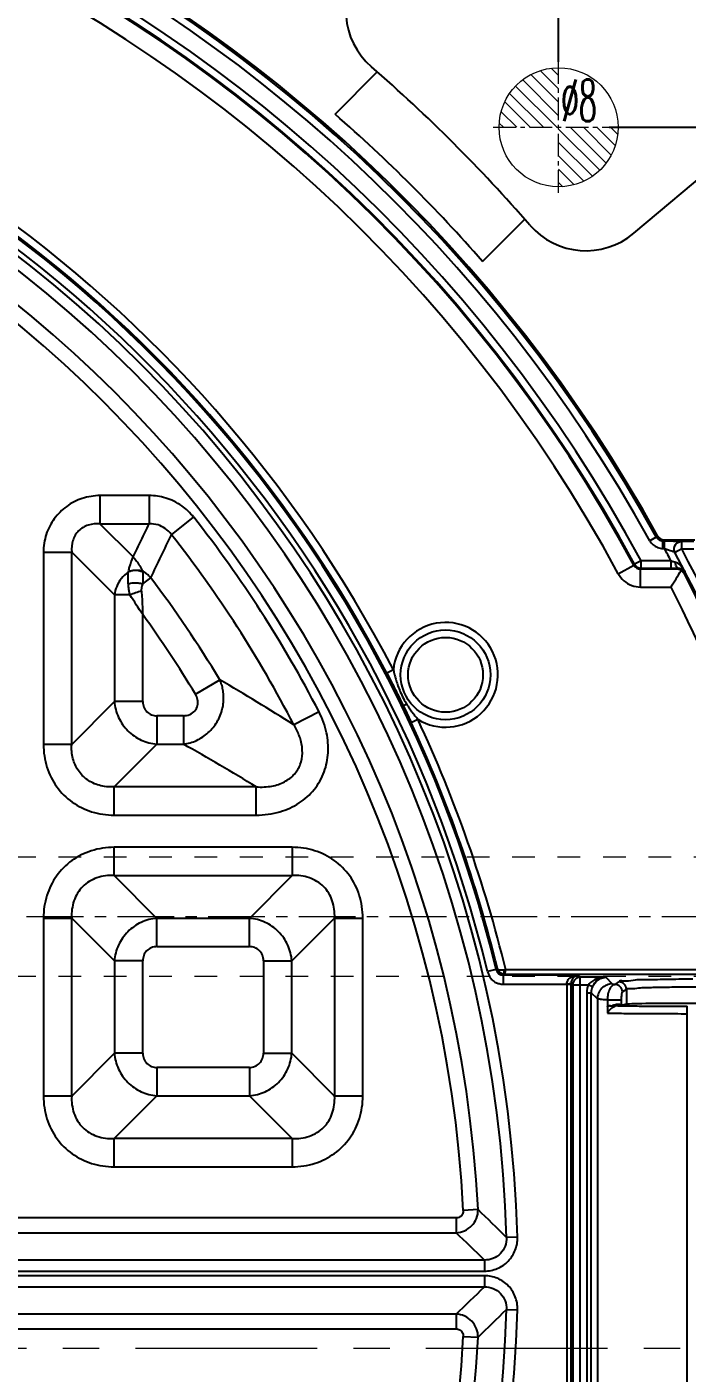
# Model space of a CAD drawing. Header units: millimetres. Extents: x 3054 to 4939, y -1170 to 130.
# Drawn here: x 4658.5 to 4702.9, y -792.7 to -702.3 of the extents above; entities that cross this region are included whole.
import ezdxf

# ---------------------------------------------------------------- set-up
doc = ezdxf.new("R2010")
doc.units = ezdxf.units.MM
doc.header["$LTSCALE"] = 16.335
doc.header["$PDMODE"] = 3
doc.header["$PDSIZE"] = 0.3125
doc.linetypes.add('CENTER', pattern=[0.6, 0.375, -0.075, 0.075, -0.075])
doc.linetypes.add('HIDDEN', pattern=[0.2, 0.1, -0.1])
doc.layers.get('0').update_dxf_attribs({"linetype": 'CONTINUOUS'})
doc.layers.get('Defpoints').update_dxf_attribs({"linetype": 'CONTINUOUS'})
doc.layers.add('11', color=7, linetype='CONTINUOUS')
for name, color, linetype, lineweight in [('center', 1, 'CENTER', 9), ('cool', 153, 'HIDDEN', 9), ('epin', 13, 'CONTINUOUS', 9)]:
    doc.layers.add(name, color=color, linetype=linetype, lineweight=lineweight)
doc.styles.get("Standard").update_dxf_attribs({"font": 'txt', "width": 0.8})
doc.styles.add('TXT05', font='txt.shx', dxfattribs={"width": 0.5, "bigfont": 'gbcbig.shx'})
doc.dimstyles.get("Standard").update_dxf_attribs({"dimtxt": 0.15625, "dimasz": 0.1875, "dimexe": 0.125, "dimexo": 0.0625, "dimtad": 0, "dimtih": 1, "dimtoh": 1, "dimdsep": 46, "dimtxsty": 'Standard', "dimcen": 0.09, "dimadec": 0, "dimazin": 0, "dimtp": 0.01, "dimtm": 0.01, "dimtfac": 1, "dimtofl": 0, "dimtmove": 0, "dimatfit": 3, "dimfxl": 0, "dimtolj": 1, "dimarcsym": 0})

# ---------------------------------------------------------------- blocks, each defined once
blk = doc.blocks.new('epin_ejp_8')
at = {"layer": 'epin'}
h = blk.add_hatch(dxfattribs=at)
h.set_pattern_fill('_ANSI31', color=123, scale=0.2, angle=90, style=0)
h.set_pattern_definition([(135, (-3609.8168, 780.7174), (-0.44901281, -0.44901281), [])])
h.paths.add_polyline_path([(0, 4, 0.414214), (-4, 0), (0, 0)])
h.paths.add_polyline_path([(4, 0), (0, 0), (0, -4, 0.414214)])
at = {"layer": 'epin', "color": 1, "linetype": 'CENTER', "ltscale": 0.248791}
for p, q in [((0, -4.4), (0, 4.4)), ((-4.4, 0), (4.4, 0))]:
    blk.add_line(p, q, dxfattribs=at)
at = {"layer": 'epin'}
blk.add_circle((0, 0), 4, dxfattribs=at)
at = {"layer": 'epin', "color": 6, "style": 'TXT05', "width": 0.5}
blk.add_text('%%c8', height=2.8, dxfattribs=at).set_placement((0.16, 0.4))
blk = doc.blocks.new('4')
at = {"layer": '11', "color": 3, "linetype": 'Continuous'}
for p, q in [((-12.852, 216.652), (-13.724, 226.616)), ((12.852, 216.656), (13.724, 226.619)), ((-7, 208.127), (-7, 212.136)), ((7, 208.13), (7, 212.139))]:
    blk.add_line(p, q, dxfattribs=at)
for centre, radius, start, end in [((0.026, 105), 127.366, 85.91485, 94.10934), ((-8.743, 227.051), 5, 94.10934, 185), ((8.743, 227.055), 5, 355, 85.91485), ((-7.871, 217.088), 5, 185, 274.03007), ((7.871, 217.092), 5, 265.99628, 355), ((0.026, 105), 107.366, 85.99628, 94.03007), ((0.026, 105), 103.366, 86.13132, 93.8975)]:
    blk.add_arc(centre, radius, start, end, dxfattribs=at)
blk = doc.blocks.new('*D215')
at = {"color": 4, "lineweight": -2}
blk.add_line((4755.002, -791.002), (4780.713, -791.002), dxfattribs=at)
at = {"layer": 'Defpoints', "color": 0}
for p in [(4611.243, -791.002), (4755.002, -791.002), (4780.713, -791.002)]:
    blk.add_point(p, dxfattribs=at)
at = {"color": 6, "insert": (4785.713, -791.002), "char_height": 5, "attachment_point": 5}
blk.add_mtext('\\A1;0.00', dxfattribs=at)
blk = doc.blocks.new('*D216')
at = {"color": 4, "lineweight": -2}
blk.add_line((4762.433, -762.001), (4780.713, -762.001), dxfattribs=at)
at = {"layer": 'Defpoints', "color": 0}
for p in [(4762.433, -762.001), (4780.713, -762.001), (4611.243, -791.002)]:
    blk.add_point(p, dxfattribs=at)
at = {"color": 6, "insert": (4788.046, -762.001), "char_height": 5, "attachment_point": 5}
blk.add_mtext('\\A1;29.00', dxfattribs=at)
blk = doc.blocks.new('*D241')
at = {"color": 4, "lineweight": -2}
blk.add_line((4719.639, -743.002), (4780.713, -743.002), dxfattribs=at)
at = {"layer": 'Defpoints', "color": 0}
for p in [(4719.639, -743.002), (4780.713, -743.002), (4611.243, -791.002)]:
    blk.add_point(p, dxfattribs=at)
at = {"color": 6, "insert": (4788.046, -743.002), "char_height": 5, "attachment_point": 5}
blk.add_mtext('\\A1;48.00', dxfattribs=at)
blk = doc.blocks.new('*D242')
at = {"color": 4, "lineweight": -2}
blk.add_line((4697.639, -709.002), (4780.713, -709.002), dxfattribs=at)
at = {"layer": 'Defpoints', "color": 0}
for p in [(4697.639, -709.002), (4780.713, -709.002), (4611.243, -791.002)]:
    blk.add_point(p, dxfattribs=at)
at = {"color": 6, "insert": (4788.046, -709.002), "char_height": 5, "attachment_point": 5}
blk.add_mtext('\\A1;82.00', dxfattribs=at)
blk = doc.blocks.new('*D243')
at = {"color": 4, "lineweight": -2}
blk.add_line((4721.21, -694.001), (4780.713, -694.001), dxfattribs=at)
at = {"layer": 'Defpoints', "color": 0}
for p in [(4721.21, -694.001), (4780.713, -694.001), (4611.243, -791.002)]:
    blk.add_point(p, dxfattribs=at)
at = {"color": 6, "insert": (4788.046, -694.001), "char_height": 5, "attachment_point": 5}
blk.add_mtext('\\A1;97.00', dxfattribs=at)
blk = doc.blocks.new('*D244')
at = {"color": 4, "lineweight": -2}
blk.add_line((4658.639, -680.002), (4780.713, -680.002), dxfattribs=at)
at = {"layer": 'Defpoints', "color": 0}
for p in [(4658.639, -680.002), (4780.713, -680.002), (4611.243, -791.002)]:
    blk.add_point(p, dxfattribs=at)
at = {"color": 6, "insert": (4788.046, -680.002), "char_height": 5, "attachment_point": 5}
blk.add_mtext('\\A1;111.00', dxfattribs=at)
blk = doc.blocks.new('*D245')
at = {"color": 4, "lineweight": -2}
blk.add_line((4615.643, -674.002), (4780.713, -674.002), dxfattribs=at)
at = {"layer": 'Defpoints', "color": 0}
for p in [(4615.643, -674.002), (4780.713, -674.002), (4611.243, -791.002)]:
    blk.add_point(p, dxfattribs=at)
at = {"color": 6, "insert": (4788.713, -674.002), "char_height": 5, "attachment_point": 5}
blk.add_mtext('\\A1;117.00', dxfattribs=at)
blk = doc.blocks.new('*D246')
at = {"color": 4, "lineweight": -2}
for p, q in [((4760.713, -673.002), (4770.713, -667.041)), ((4770.713, -667.041), (4780.713, -667.041)), ((4742.618, -673.002), (4760.713, -673.002))]:
    blk.add_line(p, q, dxfattribs=at)
at = {"layer": 'Defpoints', "color": 0}
for p in [(4780.713, -667.041), (4742.618, -673.002), (4611.243, -791.002)]:
    blk.add_point(p, dxfattribs=at)
at = {"color": 6, "insert": (4788.713, -667.041), "char_height": 5, "attachment_point": 5}
blk.add_mtext('\\A1;118.00', dxfattribs=at)
blk = doc.blocks.new('*D247')
at = {"color": 4, "lineweight": -2}
blk.add_line((4745.254, -815.002), (4780.713, -815.002), dxfattribs=at)
at = {"layer": 'Defpoints', "color": 0}
for p in [(4611.243, -791.002), (4745.254, -815.002), (4780.713, -815.002)]:
    blk.add_point(p, dxfattribs=at)
at = {"color": 6, "insert": (4788.046, -815.002), "char_height": 5, "attachment_point": 5}
blk.add_mtext('\\A1;24.00', dxfattribs=at)
blk = doc.blocks.new('*D248')
at = {"color": 4, "lineweight": -2}
for p, q in [((4760.713, -859.001), (4770.713, -847.002)), ((4770.713, -847.002), (4780.713, -847.002)), ((4702.639, -859.001), (4760.713, -859.001))]:
    blk.add_line(p, q, dxfattribs=at)
at = {"layer": 'Defpoints', "color": 0}
for p in [(4611.243, -791.002), (4780.713, -847.002), (4702.639, -859.001)]:
    blk.add_point(p, dxfattribs=at)
at = {"color": 6, "insert": (4788.046, -847.002), "char_height": 5, "attachment_point": 5}
blk.add_mtext('\\A1;68.00', dxfattribs=at)
blk = doc.blocks.new('*D249')
at = {"color": 4, "lineweight": -2}
blk.add_line((4737.751, -873.002), (4780.713, -873.002), dxfattribs=at)
at = {"layer": 'Defpoints', "color": 0}
for p in [(4611.243, -791.002), (4737.751, -873.002), (4780.713, -873.002)]:
    blk.add_point(p, dxfattribs=at)
at = {"color": 6, "insert": (4788.046, -873.002), "char_height": 5, "attachment_point": 5}
blk.add_mtext('\\A1;82.00', dxfattribs=at)
blk = doc.blocks.new('*D250')
at = {"color": 4, "lineweight": -2}
blk.add_line((4647.643, -899.002), (4780.713, -899.002), dxfattribs=at)
at = {"layer": 'Defpoints', "color": 0}
for p in [(4611.243, -791.002), (4647.643, -899.002), (4780.713, -899.002)]:
    blk.add_point(p, dxfattribs=at)
at = {"color": 6, "insert": (4789.046, -899.002), "char_height": 5, "attachment_point": 5}
blk.add_mtext('\\A1;108.00', dxfattribs=at)
blk = doc.blocks.new('*D251')
at = {"color": 4, "lineweight": -2}
blk.add_line((4748.543, -909.002), (4780.713, -909.002), dxfattribs=at)
at = {"layer": 'Defpoints', "color": 0}
for p in [(4611.243, -791.002), (4748.543, -909.002), (4780.713, -909.002)]:
    blk.add_point(p, dxfattribs=at)
at = {"color": 6, "insert": (4788.713, -909.002), "char_height": 5, "attachment_point": 5}
blk.add_mtext('\\A1;118.00', dxfattribs=at)
blk = doc.blocks.new('*D252')
at = {"color": 4, "lineweight": -2}
for p, q in [((4693.239, -634.173), (4693.239, -624.173)), ((4694.239, -644.173), (4693.239, -634.173)), ((4694.239, -704.601), (4694.239, -644.173))]:
    blk.add_line(p, q, dxfattribs=at)
at = {"layer": 'Defpoints', "color": 0}
for p in [(4693.239, -624.173), (4694.239, -704.601), (4611.243, -791.002)]:
    blk.add_point(p, dxfattribs=at)
at = {"color": 6, "insert": (4693.239, -616.84), "char_height": 5, "attachment_point": 5, "rotation": 90}
blk.add_mtext('\\A1;83.00', dxfattribs=at)
blk = doc.blocks.new('*D253')
at = {"color": 4, "lineweight": -2}
for p, q in [((4715.239, -634.173), (4715.239, -624.173)), ((4719.239, -644.173), (4715.239, -634.173)), ((4719.239, -738.601), (4719.239, -644.173))]:
    blk.add_line(p, q, dxfattribs=at)
at = {"layer": 'Defpoints', "color": 0}
for p in [(4715.239, -624.173), (4719.239, -738.601), (4611.243, -791.002)]:
    blk.add_point(p, dxfattribs=at)
at = {"color": 6, "insert": (4715.239, -615.84), "char_height": 5, "attachment_point": 5, "rotation": 90}
blk.add_mtext('\\A1;108.00', dxfattribs=at)
blk = doc.blocks.new('*D254')
at = {"color": 4, "lineweight": -2}
blk.add_line((4739.743, -664.202), (4739.743, -624.173), dxfattribs=at)
at = {"layer": 'Defpoints', "color": 0}
for p in [(4739.743, -624.173), (4739.743, -664.202), (4611.243, -791.002)]:
    blk.add_point(p, dxfattribs=at)
at = {"color": 6, "insert": (4739.743, -615.173), "char_height": 5, "attachment_point": 5, "rotation": 90}
blk.add_mtext('\\A1;128.50', dxfattribs=at)
blk = doc.blocks.new('*D256')
at = {"color": 4, "lineweight": -2}
for p, q in [((4698.239, -863.401), (4698.239, -935.466)), ((4698.239, -935.466), (4706.239, -945.466)), ((4706.239, -945.466), (4706.239, -955.466))]:
    blk.add_line(p, q, dxfattribs=at)
at = {"layer": 'Defpoints', "color": 0}
for p in [(4611.243, -791.002), (4698.239, -863.401), (4706.239, -955.466)]:
    blk.add_point(p, dxfattribs=at)
at = {"color": 6, "insert": (4706.239, -962.799), "char_height": 5, "attachment_point": 5, "rotation": 90}
blk.add_mtext('\\A1;87.00', dxfattribs=at)
blk = doc.blocks.new('*D257')
at = {"color": 4, "lineweight": -2}
blk.add_line((4739.743, -917.802), (4739.743, -955.466), dxfattribs=at)
at = {"layer": 'Defpoints', "color": 0}
for p in [(4611.243, -791.002), (4739.743, -917.802), (4739.743, -955.466)]:
    blk.add_point(p, dxfattribs=at)
at = {"color": 6, "insert": (4739.743, -964.466), "char_height": 5, "attachment_point": 5, "rotation": 90}
blk.add_mtext('\\A1;128.50', dxfattribs=at)
blk = doc.blocks.new('*D259')
at = {"color": 4, "lineweight": -2}
for p, q in [((4760.382, -785.971), (4770.382, -781.558)), ((4770.382, -781.558), (4780.382, -781.558)), ((4729.143, -785.971), (4760.382, -785.971))]:
    blk.add_line(p, q, dxfattribs=at)
at = {"layer": 'Defpoints', "color": 0}
for p in [(4780.382, -781.558), (4729.143, -785.971), (4611.243, -791.001)]:
    blk.add_point(p, dxfattribs=at)
at = {"color": 6, "insert": (4786.048, -781.558), "char_height": 5, "attachment_point": 5}
blk.add_mtext('\\A1;5.03', dxfattribs=at)
blk = doc.blocks.new('*D260')
at = {"color": 4, "lineweight": -2}
blk.add_line((4724.743, -781.571), (4724.743, -624.743), dxfattribs=at)
at = {"layer": 'Defpoints', "color": 0}
for p in [(4724.743, -624.743), (4724.743, -781.571), (4611.243, -791.001)]:
    blk.add_point(p, dxfattribs=at)
at = {"color": 6, "insert": (4724.743, -616.409), "char_height": 5, "attachment_point": 5, "rotation": 90}
blk.add_mtext('\\A1;113.50', dxfattribs=at)

msp = doc.modelspace()

# ---------------------------------------------------------------- linework, layer by layer
at = {"color": 6, "linetype": 'Continuous'}
for p, q in [((4663.434, -733.734), (4663.434, -735.635)), ((4666.74, -733.734), (4663.434, -733.734)), ((4666.74, -733.734), (4666.74, -735.635)), ((4663.434, -735.635), (4666.74, -735.635)), ((4663.434, -735.635), (4665.653, -737.854)), ((4668.233, -736.359), (4669.726, -735.184)), ((4700.8, -736.52), (4700.36, -736.763)), ((4700.889, -736.444), (4700.8, -736.52)), ((4701.328, -736.703), (4701.24, -736.779)), ((4701.24, -737.281), (4701.24, -736.779)), ((4701.328, -736.703), (4703.395, -736.703)), ((4701.342, -737.281), (4701.342, -736.779)), ((4659.633, -737.535), (4659.633, -750.443)), ((4659.633, -737.535), (4661.533, -737.535)), ((4661.533, -750.443), (4661.533, -737.535)), ((4664.406, -740.408), (4661.533, -737.535)), ((4701.24, -737.281), (4701.342, -737.281)), ((4702.504, -737.316), (4702.06, -737.553)), ((4702.504, -737.316), (4702.504, -736.814)), ((4703.328, -736.814), (4702.504, -736.814)), ((4702.504, -737.316), (4703.328, -737.316)), ((4698.246, -738.982), (4699.301, -738.413)), ((4699.338, -738.35), (4699.301, -738.413)), ((4699.78, -738.111), (4699.338, -738.35)), ((4701.786, -738.111), (4699.78, -738.111)), ((4699.78, -738.613), (4699.78, -738.111)), ((4701.786, -738.111), (4701.786, -738.613)), ((4665.329, -739.667), (4665.329, -738.879)), ((4666.307, -738.879), (4666.307, -739.667)), ((4666.307, -739.667), (4666.844, -739.26)), ((4699.78, -738.613), (4699.742, -738.676)), ((4702.215, -738.676), (4699.742, -738.676)), ((4699.742, -739.875), (4699.742, -738.676)), ((4699.78, -738.613), (4701.786, -738.613)), ((4702.257, -738.608), (4702.215, -738.676)), ((4702.715, -738.86), (4702.662, -738.948)), ((4699.742, -739.875), (4701.789, -739.875)), ((4664.406, -740.408), (4664.406, -747.57)), ((4665.439, -740.408), (4664.406, -740.408)), ((4666.307, -747.57), (4666.307, -741.727)), ((4683.142, -745.435), (4682.697, -745.667)), ((4669.848, -747.08), (4671.476, -746.1)), ((4661.533, -750.443), (4664.406, -747.57)), ((4666.307, -747.57), (4664.406, -747.57)), ((4667.257, -748.52), (4667.257, -750.421)), ((4669.033, -748.52), (4667.257, -748.52)), ((4669.033, -748.52), (4669.033, -750.421)), ((4678.149, -748.26), (4676.46, -749.133)), ((4684.327, -748.968), (4684.782, -748.755)), ((4661.533, -750.443), (4659.633, -750.443)), ((4667.257, -750.421), (4664.384, -753.294)), ((4667.257, -750.421), (4669.033, -750.421)), ((4664.384, -755.194), (4664.384, -753.294)), ((4673.928, -753.294), (4664.384, -753.294)), ((4673.928, -755.194), (4673.928, -753.294)), ((4664.384, -755.194), (4673.928, -755.194)), ((4664.384, -759.252), (4664.384, -757.352)), ((4676.341, -757.352), (4664.384, -757.352)), ((4676.341, -757.352), (4676.341, -759.252)), ((4664.384, -759.252), (4676.341, -759.252)), ((4664.384, -759.252), (4667.257, -762.125)), ((4673.468, -762.125), (4676.341, -759.252)), ((4659.633, -762.103), (4659.633, -774.061)), ((4659.633, -762.103), (4661.533, -762.103)), ((4661.533, -774.061), (4661.533, -762.103)), ((4664.406, -764.976), (4661.533, -762.103)), ((4673.468, -762.125), (4667.257, -762.125)), ((4667.257, -764.026), (4667.257, -762.125)), ((4673.468, -764.026), (4673.468, -762.125)), ((4679.192, -762.103), (4676.319, -764.976)), ((4679.192, -762.103), (4681.093, -762.103)), ((4679.192, -762.103), (4679.192, -774.061)), ((4681.093, -774.061), (4681.093, -762.103)), ((4667.257, -764.026), (4673.468, -764.026)), ((4666.307, -764.976), (4664.406, -764.976)), ((4664.406, -764.976), (4664.406, -771.188)), ((4666.307, -771.188), (4666.307, -764.976)), ((4674.419, -764.976), (4676.319, -764.976)), ((4674.419, -764.976), (4674.419, -771.188)), ((4676.319, -771.188), (4676.319, -764.976)), ((4690.042, -765.565), (4689.457, -765.705)), ((4690.042, -765.565), (4690.123, -765.503)), ((4690.685, -765.589), (4690.568, -765.602)), ((4710.784, -765.589), (4690.685, -765.589)), ((4695.558, -765.949), (4690.531, -765.949)), ((4690.531, -766.551), (4690.531, -765.949)), ((4690.531, -766.551), (4695.086, -766.551)), ((4690.616, -765.881), (4710.869, -765.881)), ((4694.785, -766.551), (4694.785, -805.39)), ((4695.193, -766.588), (4695.086, -766.481)), ((4695.086, -805.39), (4695.086, -766.551)), ((4695.193, -766.588), (4696.237, -766.588)), ((4695.193, -766.588), (4695.193, -805.354)), ((4695.558, -765.949), (4695.695, -766.085)), ((4697.404, -766.085), (4695.695, -766.085)), ((4695.695, -805.856), (4695.695, -766.085)), ((4697.404, -766.085), (4697.846, -766.527)), ((4698.027, -766.568), (4698.294, -766.39)), ((4696.125, -767.117), (4696.427, -767.117)), ((4696.125, -767.117), (4696.125, -804.825)), ((4696.427, -804.825), (4696.427, -767.117)), ((4696.841, -767.532), (4696.427, -767.117)), ((4698.797, -766.893), (4698.529, -767.071)), ((4698.803, -766.895), (4698.803, -767.898)), ((4696.841, -767.532), (4696.841, -804.41)), ((4697.518, -767.607), (4698.467, -767.607)), ((4697.518, -767.607), (4697.518, -767.986)), ((4697.521, -768.042), (4697.522, -768.486)), ((4698.467, -767.986), (4698.467, -767.607)), ((4698.797, -767.898), (4698.467, -767.986)), ((4702.868, -803.915), (4702.868, -768.027)), ((4661.533, -774.061), (4664.406, -771.188)), ((4666.307, -771.188), (4664.406, -771.188)), ((4674.419, -771.188), (4676.319, -771.188)), ((4676.319, -771.188), (4679.192, -774.061)), ((4673.468, -772.138), (4667.257, -772.138)), ((4667.257, -772.138), (4667.257, -774.038)), ((4673.468, -772.138), (4673.468, -774.038)), ((4661.533, -774.061), (4659.633, -774.061)), ((4667.257, -774.038), (4664.384, -776.911)), ((4667.257, -774.038), (4673.468, -774.038)), ((4676.341, -776.911), (4673.468, -774.038)), ((4681.093, -774.061), (4679.192, -774.061)), ((4676.341, -776.911), (4664.384, -776.911)), ((4664.384, -778.812), (4664.384, -776.911)), ((4676.341, -776.911), (4676.341, -778.812)), ((4664.384, -778.812), (4676.341, -778.812)), ((4688.825, -781.684), (4687.836, -781.735)), ((4687.35, -782.247), (4611.931, -782.247)), ((4687.35, -782.247), (4687.35, -783.237)), ((4611.931, -783.235), (4685.861, -783.236)), ((4685.861, -783.236), (4687.35, -783.237)), ((4691.475, -783.532), (4690.736, -783.553)), ((4689.259, -785.072), (4610.097, -785.072)), ((4689.259, -785.072), (4689.259, -785.812)), ((4689.259, -786.129), (4610.096, -786.128)), ((4610.097, -785.814), (4689.259, -785.812)), ((4689.259, -786.129), (4689.259, -786.869)), ((4610.096, -786.87), (4689.259, -786.869)), ((4685.861, -788.705), (4611.931, -788.706)), ((4687.35, -788.705), (4685.861, -788.705)), ((4687.35, -788.705), (4687.35, -789.694)), ((4690.736, -788.388), (4691.475, -788.409)), ((4611.931, -789.694), (4687.35, -789.694)), ((4687.836, -790.207), (4688.825, -790.257))]:
    msp.add_line(p, q, dxfattribs=at)
for points in [[(4702.445, -736.802), (4702.334, -736.795), (4702.189, -736.79), (4702.013, -736.785), (4701.81, -736.782), (4701.585, -736.78), (4701.24, -736.779)], [(4702, -737.315), (4702.031, -737.142), (4702.112, -737), (4702.222, -736.9)], [(4702.059, -737.554), (4702.016, -737.442), (4702, -737.315)], [(4701.793, -738.614), (4702.038, -738.613), (4702.267, -738.609)], [(4702.285, -738.61), (4702.488, -738.648), (4702.641, -738.738), (4702.749, -738.871)], [(4682.719, -745.71), (4683.058, -746.363), (4683.417, -747.065), (4683.79, -747.827)], [(4683.79, -747.826), (4684.035, -748.345), (4684.305, -748.922)], [(4690.126, -765.516), (4690.233, -765.708), (4690.404, -765.836), (4690.598, -765.88)], [(4696.526, -766.682), (4696.755, -766.365), (4697.055, -766.166), (4697.413, -766.086)], [(4697.985, -767.952), (4697.938, -767.966), (4697.896, -767.979), (4697.858, -767.988)], [(4698.43, -767.959), (4698.385, -767.934), (4698.328, -767.915), (4698.262, -767.906), (4698.192, -767.908), (4698.121, -767.917), (4698.052, -767.932), (4697.985, -767.952)], [(4698.467, -767.986), (4698.465, -767.987), (4698.459, -767.987)]]:
    msp.add_lwpolyline(points, dxfattribs=at)
for radius in [3.015, 2.513]:
    msp.add_circle((4686.644, -745.771), radius, dxfattribs=at)
for centre, radius, start, end in [((4611.269, -785.971), 102.28, 28.91984, 173.84027), ((4611.269, -785.971), 101.778, 28.91317, 173.80147), ((4611.269, -785.971), 102.395, 28.92651, 170.47427), ((4611.269, -785.971), 100.622, 28.40074, 331.59927), ((4611.269, -785.971), 100.12, 28.40075, 331.59926), ((4611.269, -785.971), 100.057, 28.37938, 331.62062), ((4611.269, -785.971), 98.859, 28.37934, 331.62065), ((4605.239, -785.971), 87.818, 27.48882, 137.56344), ((4605.239, -785.971), 87.224, 13.52978, 137.63947), ((4605.239, -785.971), 87.317, 27.48942, 137.56349), ((4605.239, -785.971), 86.622, 13.52978, 137.63811), ((4605.239, -785.971), 85.531, 1.61975, 88.38025), ((4605.239, -785.971), 86.271, 1.61975, 88.38025), ((4605.239, -785.971), 83.696, 2.93582, 87.06418), ((4605.239, -785.971), 82.706, 2.93582, 87.06418), ((4605.239, -785.971), 82.085, 27.34893, 38.22237), ((4334.791, -578.449), 368.943, 334.15933, 334.65878), ((4605.239, -785.971), 80.184, 27.34895, 38.22238), ((4701.328, -736.201), 0.502, 208.9314, 270.02165), ((4611.269, -785.971), 102.391, 27.86669, 28.39349), ((4611.269, -785.971), 102.884, 11.1715, 28.07079), ((4611.269, -785.971), 103.398, 11.34245, 28.07043), ((4699.74, -738.178), 0.498, 208.12656, 270.26232), ((4699.781, -738.11), 0.503, 208.48917, 269.89965), ((4605.239, -785.971), 77.311, 31.04547, 37.1705), ((4701.8, -716.784), 21.829, 269.96333, 271.19793), ((4380.535, -542.933), 376.816, 328.49001, 328.68664), ((4611.269, -785.971), 102.78, 11.16158, 27.22615), ((4611.269, -785.971), 101.582, 11.57456, 26.98672), ((4568.027, -805.464), 117.138, 32.96444, 33.73672), ((4605.239, -785.971), 75.411, 31.04547, 35.92336), ((4686.644, -745.771), 3.518, 238.03924, 174.54231), ((4694.605, -742.902), 11.739, 192.46336, 194.13149), ((4580.322, -901.49), 180.153, 57.74772, 59.6036), ((4605.239, -785.971), 87.317, 13.55664, 25.07341), ((4602.945, -786.907), 90.293, 13.65634, 24.99484), ((4582.456, -903.536), 175.897, 58.6655, 60.51433), ((4690.529, -765.448), 0.501, 193.49533, 270.18066), ((4671.571, -766.549), 23.516, 359.9947, 0.16538), ((4695.696, -766.588), 0.503, 90.08251, 179.91749), ((4697.433, -767.117), 1.308, 156.11426, 179.99447), ((4698.025, -767.072), 0.504, 0.10179, 89.84883), ((4698.294, -766.893), 0.502, 0.00546, 90.04122), ((4524.885, -951.199), 235.821, 45.3084, 45.95783), ((4528.092, -950.855), 231.212, 45.80893, 46.46522), ((4528.972, -622.002), 229.942, 313.53297, 314.19288), ((4605.239, -785.971), 85.531, 271.61975, 358.38025), ((4605.239, -785.971), 86.271, 271.61975, 358.38025), ((4523.972, -619.809), 237.127, 314.04396, 314.68981), ((4605.239, -785.971), 82.706, 272.93582, 357.06418), ((4605.239, -785.971), 83.696, 272.93582, 357.06418)]:
    msp.add_arc(centre, radius, start, end, dxfattribs=at)
msp.add_ellipse((4703.253, -767.898), major_axis=(4.45, 0), ratio=0.013964, start_param=6.284159, end_param=9.423805, dxfattribs=at)
for points, knots in [([(4663.434, -733.734), (4663.032, -733.74), (4662.233, -733.86), (4661.162, -734.413), (4660.316, -735.256), (4659.759, -736.329), (4659.639, -737.132), (4659.633, -737.535)], [0, 0, 0, 0, 0.202465, 0.400664, 0.597623, 0.79639, 1, 1, 1, 1]), ([(4669.726, -735.184), (4669.497, -734.893), (4668.931, -734.355), (4667.888, -733.847), (4667.112, -733.734), (4666.74, -733.734)], [0, 0, 0, 0, 0.324276, 0.673332, 1, 1, 1, 1]), ([(4663.434, -735.635), (4663.17, -735.612), (4662.644, -735.661), (4661.951, -736.053), (4661.559, -736.746), (4661.51, -737.272), (4661.533, -737.535)], [0, 0, 0, 0, 0.256893, 0.5, 0.74312, 1, 1, 1, 1]), ([(4668.233, -736.359), (4668.113, -736.199), (4667.841, -735.93), (4667.319, -735.671), (4666.938, -735.627), (4666.74, -735.635)], [0, 0, 0, 0, 0.348987, 0.653368, 1, 1, 1, 1]), ([(4700.36, -736.763), (4700.418, -736.866), (4700.571, -737.054), (4700.882, -737.238), (4701.121, -737.281), (4701.24, -737.281)], [0, 0, 0, 0, 0.333119, 0.665941, 1, 1, 1, 1]), ([(4700.8, -736.52), (4700.842, -736.597), (4700.973, -736.728), (4701.152, -736.779), (4701.24, -736.779)], [0, 0, 0, 0, 0.499769, 1, 1, 1, 1]), ([(4701.342, -736.779), (4701.482, -736.779), (4701.722, -736.78), (4702.043, -736.786), (4702.272, -736.792), (4702.42, -736.803), (4702.488, -736.807), (4702.509, -736.814)], [0, 0, 0, 0, 0.358002, 0.617009, 0.826805, 0.943808, 1, 1, 1, 1]), ([(4701.342, -737.281), (4701.438, -737.315), (4701.588, -737.361), (4701.831, -737.465), (4701.916, -737.456), (4702.069, -737.571), (4702.059, -737.553)], [0, 0, 0, 0, 0.396944, 0.64855, 0.917718, 1, 1, 1, 1]), ([(4702.002, -737.316), (4702.003, -737.233), (4702.047, -737.062), (4702.233, -736.866), (4702.413, -736.814), (4702.504, -736.814)], [0, 0, 0, 0, 0.320271, 0.649617, 1, 1, 1, 1]), ([(4702.06, -737.553), (4702.048, -737.529), (4702.026, -737.479), (4702.006, -737.399), (4702.002, -737.344), (4702.002, -737.316)], [0, 0, 0, 0, 0.330086, 0.664782, 1, 1, 1, 1]), ([(4665.347, -738.826), (4665.371, -738.729), (4665.456, -738.4), (4665.56, -738.075), (4665.653, -737.854)], [0, 0, 0, 0, 0.294603, 1, 1, 1, 1]), ([(4665.653, -737.854), (4665.736, -737.944), (4665.895, -738.14), (4666.109, -738.458), (4666.239, -738.685), (4666.3, -738.802)], [0, 0, 0, 0, 0.318951, 0.654809, 1, 1, 1, 1]), ([(4701.786, -738.111), (4701.811, -738.12), (4701.905, -738.152), (4702.001, -738.182), (4702.072, -738.204)], [0, 0, 0, 0, 0.256904, 1, 1, 1, 1]), ([(4702.257, -738.609), (4702.223, -738.604), (4702.152, -738.535), (4702.1, -738.391), (4702.078, -738.271), (4702.072, -738.204)], [0, 0, 0, 0, 0.21767, 0.566162, 1, 1, 1, 1]), ([(4702.738, -738.849), (4702.703, -738.781), (4702.629, -738.664), (4702.51, -738.518), (4702.394, -738.395), (4702.258, -738.279), (4702.138, -738.227), (4702.072, -738.204)], [0, 0, 0, 0, 0.242203, 0.437507, 0.594415, 0.776182, 1, 1, 1, 1]), ([(4665.329, -738.879), (4665.158, -738.998), (4664.85, -739.286), (4664.531, -739.816), (4664.427, -740.212), (4664.406, -740.408)], [0, 0, 0, 0, 0.34207, 0.677161, 1, 1, 1, 1]), ([(4666.307, -738.879), (4666.247, -738.85), (4666.12, -738.802), (4665.92, -738.767), (4665.716, -738.767), (4665.516, -738.802), (4665.389, -738.85), (4665.329, -738.879)], [0, 0, 0, 0, 0.198091, 0.399032, 0.600968, 0.801909, 1, 1, 1, 1]), ([(4665.336, -738.893), (4665.338, -738.889), (4665.345, -738.872), (4665.35, -738.854), (4665.353, -738.841)], [0, 0, 0, 0, 0.268315, 1, 1, 1, 1]), ([(4666.292, -738.821), (4666.232, -738.801), (4666.109, -738.772), (4665.919, -738.753), (4665.728, -738.757), (4665.538, -738.783), (4665.414, -738.819), (4665.354, -738.841)], [0, 0, 0, 0, 0.198579, 0.397344, 0.596744, 0.797332, 1, 1, 1, 1]), ([(4666.303, -738.804), (4666.304, -738.812), (4666.307, -738.828), (4666.309, -738.854), (4666.308, -738.871), (4666.308, -738.879)], [0, 0, 0, 0, 0.326229, 0.661639, 1, 1, 1, 1]), ([(4666.844, -739.26), (4666.793, -739.2), (4666.684, -739.085), (4666.502, -738.932), (4666.371, -738.844), (4666.303, -738.804)], [0, 0, 0, 0, 0.332472, 0.667261, 1, 1, 1, 1]), ([(4698.246, -738.983), (4698.344, -739.159), (4698.6, -739.484), (4699.133, -739.802), (4699.541, -739.873), (4699.742, -739.875)], [0, 0, 0, 0, 0.332264, 0.667737, 1, 1, 1, 1]), ([(4702.463, -738.771), (4702.439, -738.753), (4702.387, -738.722), (4702.303, -738.69), (4702.244, -738.679), (4702.215, -738.676)], [0, 0, 0, 0, 0.340893, 0.675788, 1, 1, 1, 1]), ([(4702.257, -738.608), (4702.321, -738.605), (4702.439, -738.62), (4702.609, -738.697), (4702.698, -738.784), (4702.734, -738.841)], [0, 0, 0, 0, 0.35006, 0.6307, 1, 1, 1, 1]), ([(4702.662, -738.948), (4702.645, -738.923), (4702.608, -738.874), (4702.541, -738.814), (4702.489, -738.784), (4702.463, -738.771)], [0, 0, 0, 0, 0.337593, 0.680179, 1, 1, 1, 1]), ([(4666.307, -739.667), (4666.203, -739.643), (4665.985, -739.612), (4665.656, -739.611), (4665.435, -739.642), (4665.329, -739.667)], [0, 0, 0, 0, 0.322851, 0.668189, 1, 1, 1, 1]), ([(4665.329, -739.667), (4665.329, -739.752), (4665.336, -739.92), (4665.37, -740.169), (4665.413, -740.33), (4665.439, -740.408)], [0, 0, 0, 0, 0.336942, 0.670532, 1, 1, 1, 1]), ([(4666.207, -740.151), (4666.08, -740.186), (4665.824, -740.267), (4665.571, -740.358), (4665.443, -740.408)], [0, 0, 0, 0, 0.489979, 1, 1, 1, 1]), ([(4666.291, -739.679), (4666.27, -739.723), (4666.246, -739.826), (4666.21, -739.981), (4666.203, -740.092), (4666.207, -740.147)], [0, 0, 0, 0, 0.305895, 0.654794, 1, 1, 1, 1]), ([(4666.22, -740.147), (4666.238, -740.318), (4666.268, -740.666), (4666.276, -741.193), (4666.295, -741.549), (4666.307, -741.727)], [0, 0, 0, 0, 0.325352, 0.661009, 1, 1, 1, 1]), ([(4682.697, -745.667), (4682.78, -745.824), (4682.949, -746.148), (4683.216, -746.666), (4683.501, -747.228), (4683.695, -747.626), (4683.792, -747.829)], [0, 0, 0, 0, 0.220546, 0.452286, 0.721732, 1, 1, 1, 1]), ([(4683.221, -745.768), (4683.226, -745.789), (4683.259, -745.919), (4683.329, -746.169), (4683.448, -746.533), (4683.608, -746.938), (4683.808, -747.355), (4683.966, -747.63), (4684.047, -747.76)], [0, 0, 0, 0, 0.030684, 0.18531, 0.360399, 0.56063, 0.787754, 1, 1, 1, 1]), ([(4671.733, -747.131), (4671.726, -747.013), (4671.697, -746.777), (4671.611, -746.43), (4671.525, -746.208), (4671.475, -746.1)], [0, 0, 0, 0, 0.333415, 0.66644, 1, 1, 1, 1]), ([(4664.406, -747.57), (4664.431, -747.933), (4664.618, -748.657), (4665.259, -749.571), (4666.172, -750.21), (4666.895, -750.396), (4667.257, -750.421)], [0, 0, 0, 0, 0.249667, 0.500527, 0.751123, 1, 1, 1, 1]), ([(4666.307, -747.57), (4666.307, -747.699), (4666.358, -747.954), (4666.569, -748.276), (4666.891, -748.473), (4667.135, -748.52), (4667.257, -748.52)], [0, 0, 0, 0, 0.259809, 0.509833, 0.755075, 1, 1, 1, 1]), ([(4669.033, -748.52), (4669.178, -748.518), (4669.466, -748.462), (4669.819, -748.216), (4670.027, -747.84), (4669.999, -747.435), (4669.912, -747.186), (4669.848, -747.08)], [0, 0, 0, 0, 0.213027, 0.420712, 0.616377, 0.817363, 1, 1, 1, 1]), ([(4669.033, -750.421), (4669.34, -750.387), (4669.949, -750.215), (4670.735, -749.686), (4671.334, -748.948), (4671.694, -748.071), (4671.753, -747.441), (4671.733, -747.131)], [0, 0, 0, 0, 0.198384, 0.398631, 0.600284, 0.800775, 1, 1, 1, 1]), ([(4673.928, -755.194), (4674.465, -755.178), (4675.478, -755.059), (4676.827, -754.442), (4677.881, -753.524), (4678.558, -752.328), (4678.816, -750.996), (4678.707, -749.6), (4678.367, -748.706), (4678.149, -748.26)], [0, 0, 0, 0, 0.162952, 0.305064, 0.443487, 0.580128, 0.713714, 0.849381, 1, 1, 1, 1]), ([(4684.047, -747.76), (4684.029, -747.767), (4683.986, -747.784), (4683.923, -747.806), (4683.864, -747.824), (4683.825, -747.832), (4683.802, -747.833), (4683.795, -747.831), (4683.792, -747.829)], [0, 0, 0, 0, 0.217652, 0.519545, 0.745999, 0.912686, 0.965039, 1, 1, 1, 1]), ([(4683.792, -747.829), (4683.857, -747.967), (4683.98, -748.225), (4684.157, -748.605), (4684.27, -748.846), (4684.327, -748.968)], [0, 0, 0, 0, 0.364391, 0.68003, 1, 1, 1, 1]), ([(4684.047, -747.76), (4684.082, -747.815), (4684.176, -747.962), (4684.329, -748.183), (4684.501, -748.41), (4684.65, -748.597), (4684.741, -748.707), (4684.782, -748.755)], [0, 0, 0, 0, 0.158433, 0.422648, 0.651168, 0.848833, 1, 1, 1, 1]), ([(4676.924, -750.187), (4676.892, -750.068), (4676.814, -749.828), (4676.659, -749.476), (4676.531, -749.247), (4676.461, -749.133)], [0, 0, 0, 0, 0.31908, 0.653134, 1, 1, 1, 1]), ([(4673.929, -753.294), (4674.28, -753.321), (4674.939, -753.298), (4675.832, -753.003), (4676.512, -752.495), (4676.928, -751.805), (4677.069, -751.009), (4676.997, -750.464), (4676.924, -750.187)], [0, 0, 0, 0, 0.204476, 0.377211, 0.53896, 0.686158, 0.833544, 1, 1, 1, 1]), ([(4659.633, -750.443), (4659.642, -750.961), (4659.784, -751.975), (4660.466, -753.333), (4661.522, -754.379), (4662.873, -755.046), (4663.874, -755.186), (4664.384, -755.194)], [0, 0, 0, 0, 0.208155, 0.404594, 0.600136, 0.795221, 1, 1, 1, 1]), ([(4664.384, -753.294), (4664.045, -753.314), (4663.399, -753.257), (4662.543, -752.858), (4661.924, -752.215), (4661.563, -751.377), (4661.514, -750.763), (4661.533, -750.443)], [0, 0, 0, 0, 0.221835, 0.414242, 0.605288, 0.790745, 1, 1, 1, 1]), ([(4664.384, -757.352), (4663.866, -757.361), (4662.852, -757.503), (4661.494, -758.185), (4660.448, -759.241), (4659.781, -760.592), (4659.641, -761.594), (4659.633, -762.103)], [0, 0, 0, 0, 0.208153, 0.404601, 0.600135, 0.79522, 1, 1, 1, 1]), ([(4681.093, -762.103), (4681.083, -761.585), (4680.941, -760.571), (4680.26, -759.213), (4679.203, -758.167), (4677.853, -757.5), (4676.851, -757.36), (4676.341, -757.352)], [0, 0, 0, 0, 0.208153, 0.404601, 0.600135, 0.79522, 1, 1, 1, 1]), ([(4664.384, -759.252), (4663.996, -759.229), (4663.219, -759.326), (4662.204, -759.923), (4661.607, -760.938), (4661.51, -761.715), (4661.533, -762.103)], [0, 0, 0, 0, 0.254794, 0.500003, 0.745227, 1, 1, 1, 1]), ([(4679.192, -762.103), (4679.215, -761.715), (4679.118, -760.938), (4678.521, -759.923), (4677.506, -759.326), (4676.729, -759.229), (4676.341, -759.252)], [0, 0, 0, 0, 0.254794, 0.500003, 0.745227, 1, 1, 1, 1]), ([(4667.257, -762.125), (4666.894, -762.15), (4666.17, -762.337), (4665.256, -762.978), (4664.617, -763.892), (4664.431, -764.614), (4664.406, -764.976)], [0, 0, 0, 0, 0.249666, 0.500527, 0.751123, 1, 1, 1, 1]), ([(4676.319, -764.976), (4676.294, -764.613), (4676.107, -763.889), (4675.467, -762.975), (4674.553, -762.336), (4673.83, -762.15), (4673.468, -762.125)], [0, 0, 0, 0, 0.249665, 0.500526, 0.751122, 1, 1, 1, 1]), ([(4667.257, -764.026), (4667.128, -764.026), (4666.873, -764.077), (4666.55, -764.288), (4666.354, -764.61), (4666.307, -764.855), (4666.307, -764.976)], [0, 0, 0, 0, 0.259809, 0.509834, 0.755075, 1, 1, 1, 1]), ([(4674.419, -764.976), (4674.419, -764.847), (4674.367, -764.592), (4674.156, -764.27), (4673.834, -764.073), (4673.59, -764.026), (4673.468, -764.026)], [0, 0, 0, 0, 0.259809, 0.509834, 0.755075, 1, 1, 1, 1]), ([(4689.457, -765.705), (4689.484, -765.779), (4689.545, -765.917), (4689.629, -766.131), (4689.814, -766.288), (4689.999, -766.444), (4690.258, -766.523), (4690.432, -766.544), (4690.531, -766.551)], [0, 0, 0, 0, 0.159605, 0.309097, 0.458025, 0.64446, 0.798154, 1, 1, 1, 1]), ([(4690.616, -765.88), (4690.545, -765.881), (4690.4, -765.848), (4690.217, -765.715), (4690.143, -765.578), (4690.123, -765.503)], [0, 0, 0, 0, 0.321971, 0.650803, 1, 1, 1, 1]), ([(4690.568, -765.602), (4690.499, -765.611), (4690.376, -765.618), (4690.216, -765.601), (4690.135, -765.538), (4690.123, -765.503)], [0, 0, 0, 0, 0.435147, 0.765239, 1, 1, 1, 1]), ([(4690.617, -765.88), (4690.6, -765.867), (4690.591, -765.83), (4690.581, -765.782), (4690.575, -765.735), (4690.57, -765.683), (4690.568, -765.638), (4690.568, -765.611), (4690.568, -765.602)], [0, 0, 0, 0, 0.218721, 0.360114, 0.528717, 0.714477, 0.905808, 1, 1, 1, 1]), ([(4690.616, -765.881), (4690.623, -765.878), (4690.63, -765.846), (4690.648, -765.795), (4690.664, -765.702), (4690.678, -765.631), (4690.685, -765.589)], [0, 0, 0, 0, 0.081421, 0.26782, 0.578568, 1, 1, 1, 1]), ([(4690.616, -765.881), (4690.608, -765.888), (4690.591, -765.903), (4690.562, -765.925), (4690.541, -765.941), (4690.531, -765.949)], [0, 0, 0, 0, 0.294314, 0.643793, 1, 1, 1, 1]), ([(4694.784, -766.536), (4694.785, -766.496), (4694.799, -766.413), (4694.848, -766.293), (4694.932, -766.182), (4695.049, -766.088), (4695.194, -766.015), (4695.367, -765.964), (4695.492, -765.95), (4695.558, -765.949)], [0, 0, 0, 0, 0.113054, 0.232714, 0.360954, 0.498941, 0.649286, 0.814821, 1, 1, 1, 1]), ([(4694.784, -766.536), (4694.829, -766.526), (4694.919, -766.517), (4695.006, -766.493), (4695.081, -766.498), (4695.087, -766.481)], [0, 0, 0, 0, 0.456738, 0.829841, 1, 1, 1, 1]), ([(4695.558, -765.949), (4695.503, -765.952), (4695.408, -765.976), (4695.285, -766.051), (4695.181, -766.157), (4695.104, -766.306), (4695.086, -766.424), (4695.086, -766.481)], [0, 0, 0, 0, 0.213365, 0.367043, 0.54809, 0.781061, 1, 1, 1, 1]), ([(4697.404, -766.085), (4697.265, -766.088), (4697.036, -766.115), (4696.711, -766.219), (4696.446, -766.362), (4696.295, -766.511), (4696.237, -766.588)], [0, 0, 0, 0, 0.317952, 0.521991, 0.780348, 1, 1, 1, 1]), ([(4696.513, -766.71), (4696.5, -766.703), (4696.454, -766.684), (4696.363, -766.643), (4696.284, -766.608), (4696.237, -766.588)], [0, 0, 0, 0, 0.143394, 0.492555, 1, 1, 1, 1]), ([(4697.404, -766.085), (4697.348, -766.088), (4697.213, -766.105), (4696.999, -766.18), (4696.778, -766.327), (4696.613, -766.514), (4696.538, -766.653), (4696.513, -766.71)], [0, 0, 0, 0, 0.14724, 0.354685, 0.588683, 0.835996, 1, 1, 1, 1]), ([(4697.846, -766.527), (4697.719, -766.528), (4697.458, -766.585), (4697.114, -766.8), (4696.898, -767.144), (4696.842, -767.405), (4696.841, -767.532)], [0, 0, 0, 0, 0.242428, 0.5, 0.757572, 1, 1, 1, 1]), ([(4698.027, -766.568), (4697.957, -766.576), (4697.809, -766.645), (4697.644, -766.885), (4697.542, -767.217), (4697.519, -767.477), (4697.518, -767.607)], [0, 0, 0, 0, 0.1683, 0.371391, 0.686697, 1, 1, 1, 1]), ([(4697.846, -766.527), (4697.851, -766.533), (4697.87, -766.54), (4697.907, -766.55), (4697.961, -766.56), (4698.003, -766.565), (4698.027, -766.568)], [0, 0, 0, 0, 0.11687, 0.321218, 0.615654, 1, 1, 1, 1]), ([(4703.253, -766.218), (4702.75, -766.218), (4701.775, -766.218), (4700.471, -766.261), (4699.318, -766.241), (4698.791, -766.383), (4698.305, -766.31), (4698.3, -766.391)], [0, 0, 0, 0, 0.304146, 0.584575, 0.80857, 0.951056, 1, 1, 1, 1]), ([(4698.467, -767.607), (4698.467, -767.558), (4698.468, -767.466), (4698.474, -767.343), (4698.482, -767.245), (4698.491, -767.172), (4698.503, -767.117), (4698.515, -767.081), (4698.529, -767.071)], [0, 0, 0, 0, 0.270613, 0.50333, 0.681389, 0.812341, 0.904874, 1, 1, 1, 1]), ([(4698.803, -766.895), (4698.805, -766.823), (4699.234, -766.876), (4699.693, -766.755), (4700.713, -766.765), (4701.887, -766.725), (4703.236, -766.724), (4704.588, -766.725), (4705.769, -766.764), (4706.802, -766.753), (4707.267, -766.876), (4707.702, -766.821), (4707.703, -766.894)], [0, 0, 0, 0, 0.024139, 0.093409, 0.202324, 0.342347, 0.498061, 0.653811, 0.794745, 0.905319, 0.975684, 1, 1, 1, 1]), ([(4697.518, -767.607), (4697.401, -767.6), (4697.204, -767.591), (4696.986, -767.558), (4696.868, -767.553), (4696.841, -767.532)], [0, 0, 0, 0, 0.517779, 0.852954, 1, 1, 1, 1]), ([(4697.992, -767.966), (4697.974, -767.971), (4697.935, -767.983), (4697.877, -768), (4697.815, -768.015), (4697.753, -768.014), (4697.697, -768.005), (4697.648, -767.994), (4697.605, -767.99), (4697.563, -767.986), (4697.535, -767.985), (4697.518, -767.986)], [0, 0, 0, 0, 0.11728, 0.247939, 0.380175, 0.510487, 0.632004, 0.735986, 0.823309, 0.896982, 1, 1, 1, 1]), ([(4698.214, -767.992), (4698.178, -767.992), (4698.099, -768.004), (4697.978, -768.047), (4697.85, -768.118), (4697.724, -768.216), (4697.609, -768.338), (4697.546, -768.434), (4697.522, -768.486)], [0, 0, 0, 0, 0.122827, 0.268241, 0.434089, 0.615298, 0.805931, 1, 1, 1, 1]), ([(4697.523, -768.041), (4697.529, -768.034), (4697.544, -768.022), (4697.571, -768.005), (4697.608, -768.005), (4697.643, -767.984), (4697.685, -767.992), (4697.728, -767.992), (4697.771, -768.005), (4697.816, -768.011), (4697.86, -768.003), (4697.902, -767.991), (4697.946, -767.979), (4697.976, -767.97), (4697.992, -767.966)], [0, 0, 0, 0, 0.054002, 0.119559, 0.192461, 0.271618, 0.35672, 0.443928, 0.536669, 0.630287, 0.719798, 0.807982, 0.900467, 1, 1, 1, 1]), ([(4697.992, -767.966), (4698.009, -767.961), (4698.045, -767.951), (4698.102, -767.936), (4698.165, -767.924), (4698.228, -767.917), (4698.289, -767.915), (4698.345, -767.921), (4698.393, -767.936), (4698.42, -767.952), (4698.431, -767.96)], [0, 0, 0, 0, 0.117437, 0.249159, 0.39208, 0.536195, 0.67227, 0.79631, 0.907013, 1, 1, 1, 1]), ([(4698.429, -767.96), (4698.422, -767.955), (4698.393, -767.965), (4698.372, -767.999), (4698.328, -768.018), (4698.285, -768.019), (4698.245, -768.001), (4698.206, -767.973), (4698.169, -767.939), (4698.121, -767.929), (4698.08, -767.943), (4698.037, -767.955), (4698.007, -767.962), (4697.992, -767.966)], [0, 0, 0, 0, 0.051095, 0.157519, 0.251374, 0.332876, 0.418176, 0.517976, 0.632902, 0.722789, 0.808963, 0.89882, 1, 1, 1, 1]), ([(4698.214, -767.992), (4698.254, -767.992), (4698.322, -767.991), (4698.404, -767.989), (4698.446, -767.989), (4698.459, -767.987)], [0, 0, 0, 0, 0.486146, 0.836958, 1, 1, 1, 1]), ([(4698.214, -767.992), (4698.509, -767.998), (4699.177, -768.009), (4700.273, -768.019), (4701.53, -768.026), (4702.413, -768.027), (4702.868, -768.027)], [0, 0, 0, 0, 0.189986, 0.430415, 0.706922, 1, 1, 1, 1]), ([(4697.521, -768.486), (4697.836, -768.494), (4698.574, -768.505), (4699.814, -768.517), (4701.281, -768.525), (4702.325, -768.527), (4702.868, -768.527)], [0, 0, 0, 0, 0.176635, 0.414223, 0.695572, 1, 1, 1, 1]), ([(4664.406, -771.188), (4664.431, -771.55), (4664.618, -772.275), (4665.259, -773.189), (4666.172, -773.827), (4666.895, -774.014), (4667.257, -774.038)], [0, 0, 0, 0, 0.249667, 0.500527, 0.751123, 1, 1, 1, 1]), ([(4666.307, -771.188), (4666.307, -771.316), (4666.358, -771.571), (4666.569, -771.894), (4666.891, -772.091), (4667.135, -772.138), (4667.257, -772.138)], [0, 0, 0, 0, 0.259809, 0.509834, 0.755075, 1, 1, 1, 1]), ([(4673.468, -774.038), (4673.831, -774.014), (4674.555, -773.827), (4675.469, -773.186), (4676.108, -772.272), (4676.294, -771.549), (4676.319, -771.188)], [0, 0, 0, 0, 0.249668, 0.500529, 0.751126, 1, 1, 1, 1]), ([(4673.468, -772.138), (4673.597, -772.138), (4673.852, -772.086), (4674.175, -771.875), (4674.372, -771.554), (4674.419, -771.309), (4674.419, -771.188)], [0, 0, 0, 0, 0.259809, 0.509834, 0.755075, 1, 1, 1, 1]), ([(4659.633, -774.061), (4659.642, -774.578), (4659.784, -775.592), (4660.466, -776.95), (4661.522, -777.996), (4662.873, -778.663), (4663.874, -778.804), (4664.384, -778.812)], [0, 0, 0, 0, 0.208153, 0.404601, 0.600135, 0.79522, 1, 1, 1, 1]), ([(4661.533, -774.061), (4661.51, -774.448), (4661.607, -775.225), (4662.204, -776.24), (4663.219, -776.837), (4663.996, -776.934), (4664.384, -776.911)], [0, 0, 0, 0, 0.254794, 0.500003, 0.745227, 1, 1, 1, 1]), ([(4676.341, -778.812), (4676.859, -778.803), (4677.873, -778.661), (4679.231, -777.979), (4680.277, -776.923), (4680.944, -775.572), (4681.085, -774.57), (4681.093, -774.061)], [0, 0, 0, 0, 0.208153, 0.404601, 0.600135, 0.79522, 1, 1, 1, 1]), ([(4676.341, -776.911), (4676.729, -776.935), (4677.506, -776.837), (4678.521, -776.24), (4679.118, -775.225), (4679.215, -774.448), (4679.192, -774.061)], [0, 0, 0, 0, 0.254794, 0.500003, 0.745227, 1, 1, 1, 1]), ([(4687.35, -783.237), (4687.544, -783.233), (4687.936, -783.142), (4688.424, -782.793), (4688.757, -782.287), (4688.831, -781.884), (4688.825, -781.684)], [0, 0, 0, 0, 0.247125, 0.495574, 0.746007, 1, 1, 1, 1]), ([(4687.836, -781.735), (4687.838, -781.822), (4687.804, -782.001), (4687.614, -782.201), (4687.437, -782.244), (4687.35, -782.247)], [0, 0, 0, 0, 0.335312, 0.664078, 1, 1, 1, 1]), ([(4689.259, -785.812), (4689.552, -785.812), (4690.146, -785.696), (4690.897, -785.188), (4691.385, -784.423), (4691.484, -783.825), (4691.475, -783.532)], [0, 0, 0, 0, 0.249184, 0.499855, 0.750673, 1, 1, 1, 1]), ([(4690.736, -783.553), (4690.744, -783.751), (4690.68, -784.154), (4690.358, -784.673), (4689.849, -785.003), (4689.453, -785.075), (4689.259, -785.072)], [0, 0, 0, 0, 0.25118, 0.503245, 0.753614, 1, 1, 1, 1]), ([(4691.475, -788.409), (4691.484, -788.117), (4691.385, -787.519), (4690.898, -786.754), (4690.147, -786.245), (4689.552, -786.129), (4689.259, -786.129)], [0, 0, 0, 0, 0.249184, 0.499855, 0.750673, 1, 1, 1, 1]), ([(4689.259, -786.869), (4689.457, -786.866), (4689.858, -786.942), (4690.368, -787.279), (4690.683, -787.797), (4690.744, -788.195), (4690.736, -788.388)], [0, 0, 0, 0, 0.251196, 0.503269, 0.753615, 1, 1, 1, 1]), ([(4688.825, -790.257), (4688.831, -790.063), (4688.76, -789.667), (4688.436, -789.162), (4687.948, -788.804), (4687.549, -788.709), (4687.35, -788.705)], [0, 0, 0, 0, 0.247277, 0.495788, 0.746172, 1, 1, 1, 1]), ([(4687.35, -789.694), (4687.437, -789.698), (4687.614, -789.741), (4687.804, -789.941), (4687.838, -790.119), (4687.836, -790.207)], [0, 0, 0, 0, 0.33623, 0.664902, 1, 1, 1, 1])]:
    msp.add_open_spline(points, degree=3, knots=knots, dxfattribs=at)
for points in [[(4665.653, -737.854), (4665.835, -737.485), (4666.195, -736.744), (4666.56, -736.005), (4666.74, -735.635)], [(4702.734, -738.841), (4702.725, -738.842), (4702.724, -738.859), (4702.715, -738.86)], [(4696.513, -766.71), (4696.456, -766.837), (4696.427, -766.978), (4696.427, -767.117)], [(4697.519, -767.986), (4697.519, -767.999), (4697.515, -768.011), (4697.519, -768.023)], [(4698.461, -767.985), (4698.455, -767.977), (4698.443, -767.974), (4698.436, -767.967)]]:
    msp.add_open_spline(points, degree=3, dxfattribs=at)
at = {"layer": 'center', "color": 1, "linetype": 'CENTER', "ltscale": 1.990328}
msp.add_line((4451.243, -791.001), (4771.243, -791.001), dxfattribs=at)
at = {"layer": 'cool', "ltscale": 0.932966}
for p, q in [((4465.573, -758.001), (4756.913, -758.001)), ((4465.573, -766.001), (4756.913, -766.001))]:
    msp.add_line(p, q, dxfattribs=at)
at = {"layer": 'cool', "color": 1, "linetype": 'CENTER', "ltscale": 0.621977}
msp.add_line((4451.243, -762.001), (4771.243, -762.001), dxfattribs=at)

# ---------------------------------------------------------------- block references
at = {"rotation": 314.999999999991}
msp.add_blockref('4', (4537.004, -860.23), dxfattribs=at)
at = {"layer": 'epin'}
msp.add_blockref('epin_ejp_8', (4694.239, -709.001), dxfattribs=at)

# ---------------------------------------------------------------- dimensions: what is measured, and where the dimension line sits
for feature_location, offset, dtype, origin, picture, middle in [((4739.743, -664.202), (0, 40.029), 1, (4611.243, -791.002), '*D254', (4739.743, -615.173)), ((4719.239, -738.601), (-4, 114.428), 1, (4611.243, -791.002), '*D253', (4715.239, -615.84)), ((4724.743, -781.571), (0, 156.828), 1, (4611.243, -791.001), '*D260', (4724.743, -616.409)), ((4694.239, -704.601), (-1, 80.428), 1, (4611.243, -791.002), '*D252', (4693.239, -616.84)), ((4742.618, -673.002), (38.094, 5.961), 0, (4611.243, -791.002), '*D246', (4788.713, -667.041)), ((4615.643, -674.002), (165.07, 0), 0, (4611.243, -791.002), '*D245', (4788.713, -674.002)), ((4658.639, -680.002), (122.074, 0), 0, (4611.243, -791.002), '*D244', (4788.046, -680.002)), ((4721.21, -694.001), (59.503, 0), 0, (4611.243, -791.002), '*D243', (4788.046, -694.001)), ((4697.639, -709.002), (83.074, 0), 0, (4611.243, -791.002), '*D242', (4788.046, -709.002)), ((4719.639, -743.002), (61.074, 0), 0, (4611.243, -791.002), '*D241', (4788.046, -743.002)), ((4762.433, -762.001), (18.28, 0), 0, (4611.243, -791.002), '*D216', (4788.046, -762.001)), ((4729.143, -785.971), (51.238, 4.413), 0, (4611.243, -791.001), '*D259', (4786.048, -781.558)), ((4755.002482492, -791.001835102), (25.710224106, 0), 0, (4611.24263372, -791.001835102), '*D215', (4785.712706598, -791.001835102)), ((4745.254, -815.002), (35.459, 0), 0, (4611.243, -791.002), '*D247', (4788.046, -815.002)), ((4702.639, -859.001), (78.074, 11.999), 0, (4611.243, -791.002), '*D248', (4788.046, -847.002)), ((4737.751, -873.002), (42.962, 0), 0, (4611.243, -791.002), '*D249', (4788.046, -873.002)), ((4647.643, -899.002), (133.07, 0), 0, (4611.243, -791.002), '*D250', (4789.046, -899.002)), ((4748.543, -909.002), (32.17, 0), 0, (4611.243, -791.002), '*D251', (4788.713, -909.002)), ((4698.239, -863.401), (8, -92.065), 1, (4611.243, -791.002), '*D256', (4706.239, -962.799)), ((4739.743, -917.802), (0, -37.664), 1, (4611.243, -791.002), '*D257', (4739.743, -964.466))]:
    dim = msp.add_ordinate_dim(feature_location=feature_location, offset=offset, dtype=dtype, origin=origin, dimstyle='Standard', override={"dimtxt": 5, "dimasz": 5, "dimexe": 0, "dimexo": 0, "dimgap": 0, "dimtih": 0, "dimtoh": 0, "dimzin": 0, "dimcen": 0, "dimclrd": 4, "dimclre": 4, "dimclrt": 6, "dimadec": 2, "dimtp": 0, "dimtm": 0, "dimtzin": 0})
    dim.commit()
    dim.dimension.update_dxf_attribs({"geometry": picture, "text_midpoint": middle})

doc.saveas('drawing.dxf')
